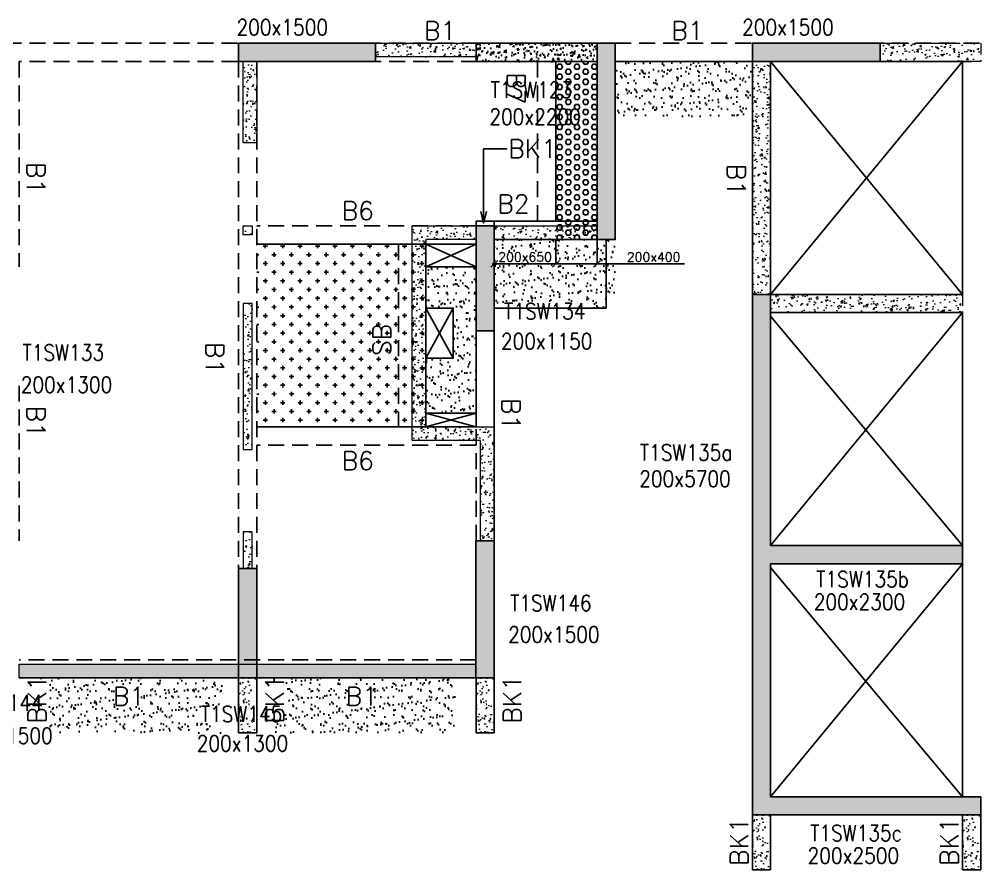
# Model space of a CAD drawing. Header units: millimetres. Extents: x 1078357 to 2594950, y -4969473 to -4636555.
# Drawn here: x 1754625 to 1765150, y -4676181 to -4666869 of the extents above; entities that cross this region are included whole.
import ezdxf

# ---------------------------------------------------------------- set-up
doc = ezdxf.new("R2010")
doc.units = ezdxf.units.MM
doc.header["$PDMODE"] = 35
for name, pattern in [('CONTINOUS', [0]), ('HIDDEN', [0.375, 0.25, -0.125]), ('New Retail block$0$CONTINOUS', [0])]:
    doc.linetypes.add(name, pattern=pattern)
doc.layers.get('0').update_dxf_attribs({"lineweight": 0})
doc.layers.get('Defpoints').update_dxf_attribs({"lineweight": 0})
for name, color, linetype, lineweight in [('A-_ANOTDIMA_D-', 6, 'Continuous', 13), ('COL. NO.', 30, 'Continuous', 25), ('COL. SIZE', 7, 'Continuous', 25), ('DIM', 9, 'Continuous', 25), ('HATCH', 8, 'Continuous', 30), ('RCC UPSTAND', 43, 'Continuous', 30), ('S-NON STR RCC WALL', 8, 'Continuous', 0)]:
    doc.layers.add(name, color=color, linetype=linetype, lineweight=lineweight)
for name, color, linetype in [('B-200x325', 201, 'HIDDEN'), ('B-200x375', 41, 'HIDDEN'), ('B-200x400', 44, 'HIDDEN'), ('B-200x650', 241, 'HIDDEN'), ('B-300xSLAB THK.', 151, 'Continuous'), ('BK1-200x650', 241, 'HIDDEN'), ('DC BEAM NO.', 7, 'Continuous'), ('DROP SLAB', 8, 'Continuous'), ('NON STR. RCC WALL', 6, 'Continuous'), ('S-COLUMN_SHEAR WALL', 1, 'Continuous'), ('S-CUT OUT', 3, 'Continuous'), ('S-PROJECTION', 54, 'New Retail block$0$CONTINOUS'), ('SLAB FOLD', 8, 'Continuous')]:
    doc.layers.add(name, color=color, linetype=linetype)
doc.styles.add('Roman', font='romans')
doc.styles.add('ROMANS', font='romans.shx', dxfattribs={"width": 0.85})
doc.dimstyles.new('HARESH', dxfattribs={"dimtxt": 150, "dimasz": 75, "dimexe": 0, "dimexo": 0, "dimgap": 25, "dimtad": 1, "dimdec": 0, "dimdsep": 46, "dimtxsty": 'Roman', "dimblk": 'OBLIQUE', "dimcen": 225, "dimdle": 25, "dimclrd": 2, "dimclre": 2, "dimclrt": 7, "dimadec": 8, "dimazin": 1, "dimtfac": 1, "dimtdec": 0, "dimtmove": 0, "dimatfit": 0, "dimfxl": 1, "dimlwd": -1, "dimlwe": -1, "dimarcsym": 0})
pattern_1 = [(50, (-4642745.6, 23291591.78), (182.184669, -15.9390855), [19.05, -209.55]), (355, (-4642745.6, 23291591.78), (-35.2434214, 191.0568452), [15.24, -167.6405842]), (100.4514447, (-4642730.41, 23291590.45), (146.9412471, 175.1177519), [16.1900088, -178.0902446]), (46.1842, (-4642745.6, 23291642.58), (271.0790409, -42.042328), [28.575, -314.325]), (96.6355576, (-4642723, 23291639.08), (237.404134, 247.4261246), [24.2850231, -267.1356082]), (351.1841512, (-4642745.6, 23291642.58), (237.404134, 247.4261246), [22.859967, -251.459732]), (21, (-4642720.2, 23291629.88), (151.6143913, -102.2651982), [19.05, -209.55]), (326, (-4642720.2, 23291629.88), (61.8020283, 184.1879661), [15.24, -167.64]), (71.451445, (-4642707.56, 23291621.36), (213.4164193, 81.9227689), [16.1900088, -178.0899376]), (37.5, (-4642745.6, 23291591.78), (3.08860325, 84.55503887), [0, -165.608, 0, -170.18, 0, -168.275]), (7.5, (-4642745.6, 23291591.78), (66.8196625, 100.18057482), [0, -97.028, 0, -161.798, 0, -64.135]), (327.5, (-4642802.24, 23291591.78), (135.59059517, -5.728744), [0, -63.5, 0, -198.12, 0, -262.89]), (317.5, (-4642827.64, 23291591.78), (148.1291814, 25.42649103), [0, -82.55, 0, -131.572, 0, -186.69])]

# ---------------------------------------------------------------- blocks, each defined once
blk = doc.blocks.new('_Oblique')
at = {"color": 0, "linetype": 'ByBlock', "lineweight": -2}
blk.add_line((-0.5, -0.5), (0.5, 0.5), dxfattribs=at)
blk = doc.blocks.new('*D1406')
at = {"layer": 'Defpoints', "color": 0, "ltscale": 700, "transparency": 16777216}
for p in [(1760500, -4669281, 0), (1760950, -4669281, 0), (1760950, -4669547)]:
    blk.add_point(p, dxfattribs=at)
at = {"layer": 'DIM', "color": 2, "ltscale": 700, "transparency": 16777216}
for p, q in [((1760500, -4669281), (1760500, -4669547)), ((1760950, -4669281), (1760950, -4669547)), ((1760500, -4669547), (1760425, -4669547)), ((1760500, -4669547), (1760950, -4669547)), ((1760500, -4669547), (1760950, -4669547)), ((1760950, -4669547), (1761025, -4669547)), ((1761906, -4669547), (1760950, -4669547))]:
    blk.add_line(p, q, dxfattribs=at)
at = {"layer": 'DIM', "color": 2, "ltscale": 700, "transparency": 16777216, "xscale": 75, "yscale": 75, "zscale": 75}
blk.add_blockref('_Oblique', (1760500, -4669547), dxfattribs=at)
at = {"layer": 'DIM', "color": 2, "ltscale": 700, "transparency": 16777216, "xscale": 75, "yscale": 75, "zscale": 75, "rotation": 180}
blk.add_blockref('_Oblique', (1760950, -4669547), dxfattribs=at)
at = {"layer": 'DIM', "color": 7, "ltscale": 700, "transparency": 16777216, "insert": (1761569, -4669472), "char_height": 150, "attachment_point": 5, "style": 'Roman'}
blk.add_mtext('{\\H0.666667x;200x400}', dxfattribs=at)
blk = doc.blocks.new('*D1407')
at = {"layer": 'Defpoints', "color": 0, "ltscale": 700, "transparency": 16777216}
for p in [(1759825, -4669281, 0), (1760500, -4669281), (1759825, -4669547)]:
    blk.add_point(p, dxfattribs=at)
at = {"layer": 'DIM', "color": 2, "ltscale": 700, "transparency": 16777216}
for p, q in [((1759825, -4669281), (1759825, -4669547)), ((1760500, -4669281), (1760500, -4669547)), ((1760525, -4669547), (1759800, -4669547))]:
    blk.add_line(p, q, dxfattribs=at)
at = {"layer": 'DIM', "color": 2, "ltscale": 700, "transparency": 16777216, "xscale": 75, "yscale": 75, "zscale": 75, "rotation": 180}
blk.add_blockref('_Oblique', (1759825, -4669547), dxfattribs=at)
at = {"layer": 'DIM', "color": 2, "ltscale": 700, "transparency": 16777216, "xscale": 75, "yscale": 75, "zscale": 75}
blk.add_blockref('_Oblique', (1760500, -4669547), dxfattribs=at)
at = {"layer": 'DIM', "color": 7, "ltscale": 700, "transparency": 16777216, "insert": (1760162, -4669472), "char_height": 150, "attachment_point": 5, "style": 'Roman'}
blk.add_mtext('{\\H0.666667x;200x650}', dxfattribs=at)
blk = doc.blocks.new('G$CD63B60BD')
at = {"layer": 'COL. NO.', "linetype": 'Continuous', "style": 'ROMANS', "width": 0.85}
for s, p in [('T1SW123', (63135, 6352, -320)), ('T1SW134', (63281, 3927, -320)), ('T1SW133', (58011, 3475, -320)), ('T1SW135a', (64768, 2381, -641)), ('T1SW135b', (66699, 993, -320)), ('T1SW146', (63348, 733, -320)), ('T1SW144', (57341, -360, -320)), ('T1SW145', (59962, -482, -320)), ('T1SW135c', (66632, -1785, -320))]:
    blk.add_text(s, height=175, dxfattribs=at).set_placement(p)
at = {"layer": 'COL. SIZE', "linetype": 'Continuous', "style": 'ROMANS', "width": 0.85}
for s, p in [('200x1500', (60354, 7037, -320)), ('200x1500', (65889, 7037, -320)), ('200x2200', (63121, 6056, -320)), ('200x1150', (63248, 3599, -320)), ('200x1300', (57992, 3123, -320)), ('200x5700', (64762, 2093, -641)), ('200x2300', (66672, 745, -320)), ('200x1500', (63327, 388, -320)), ('200x1500', (57340, -720, -320)), ('200x1300', (59918, -804, -320)), ('200x2500', (66605, -2033, -320))]:
    blk.add_text(s, height=175, dxfattribs=at).set_placement(p)

msp = doc.modelspace()

# ---------------------------------------------------------------- hatches: boundary and pattern name
at = {"layer": 'DROP SLAB'}
h = msp.add_hatch(dxfattribs=at)
h.set_pattern_fill('CROSS', color=8, scale=15, angle=0.03079)
h.set_pattern_definition([(180.03079016, (-3762216.51, 18747563.94), (-95.19879988, -95.3011726), [47.625, -142.875]), (270.03079016, (-3762240.34, 18747587.74), (95.3011726, -95.19879988), [47.625, -142.875])])
h.paths.add_polyline_path([(1759075, -4669331), (1757224.6, -4669330.8), (1757224.6, -4671330.6), (1759075, -4671330.8)])
at = {"layer": 'HATCH'}
h = msp.add_hatch(dxfattribs=at)
h.set_pattern_fill('AR-SAND', color=8, scale=3, angle=179.97015)
h.set_pattern_definition([(37.4701541, (-2281033.37, 14015358.5), (-4.72361136, 146.8264517), [0, -115.824, 0, -129.54, 0, -123.825]), (7.4701541, (-2281033.37, 14015358.5), (134.9689868, 214.9772528), [0, -62.484, 0, -104.394, 0, -40.005]), (327.4701541, (-2281127.1, 14015358.55), (237.2979035, 0.3075449), [0, -38.1, 0, -137.16, 0, -179.07]), (317.4701541, (-2281127.1, 14015358.55), (229.1017424, 66.759465), [0, -19.05, 0, -89.916, 0, -102.87])])
h.paths.add_polyline_path([(1762649.9, -4667330.8), (1761149.9, -4667330.8), (1761149.9, -4667930.9), (1762649.9, -4667930.9)])
h = msp.add_hatch(dxfattribs=at)
h.set_pattern_fill('AR-SAND', color=8, scale=3, angle=179.97015)
h.set_pattern_definition([(37.4701541, (-2293383.39, 14013408.58), (-4.72361136, 146.8264517), [0, -115.824, 0, -129.54, 0, -123.825]), (7.4701541, (-2293383.39, 14013408.58), (134.9689868, 214.9772528), [0, -62.484, 0, -104.394, 0, -40.005]), (327.4701541, (-2293477.11, 14013408.63), (237.2979035, 0.3075449), [0, -38.1, 0, -137.16, 0, -179.07]), (317.4701541, (-2293477.11, 14013408.63), (229.1017424, 66.759465), [0, -19.05, 0, -89.916, 0, -102.87])])
h.paths.add_polyline_path([(1761149.9, -4669280.8), (1759824.9, -4669280.8), (1759824.9, -4669880.9), (1761149.9, -4669880.9)])
h = msp.add_hatch(dxfattribs=at)
h.set_pattern_fill('AR-SAND', color=8, scale=3, angle=179.97015)
h.set_pattern_definition([(37.4701541, (-2293383.3, 14013408.58), (-4.72361136, 146.8264517), [0, -115.824, 0, -129.54, 0, -123.825]), (7.4701541, (-2293383.3, 14013408.58), (134.9689868, 214.9772528), [0, -62.484, 0, -104.394, 0, -40.005]), (327.4701541, (-2293477.02, 14013408.63), (237.2979035, 0.3075449), [0, -38.1, 0, -137.16, 0, -179.07]), (317.4701541, (-2293477.02, 14013408.63), (229.1017424, 66.759465), [0, -19.05, 0, -89.916, 0, -102.87])])
h.paths.add_polyline_path([(1761049.7, -4669280.8), (1759825, -4669280.8), (1759825, -4670030.8), (1761049.7, -4670030.8)])
h = msp.add_hatch(dxfattribs=at)
h.set_pattern_fill('AR-SAND', color=8, scale=3, angle=359.97015)
h.set_pattern_definition([(37.47015413, (-3262758.16, 18697427.73), (-4.72361136, 146.8264517), [0, -115.824, 0, -129.54, 0, -123.825]), (7.4701541, (-3262758.16, 18697427.73), (134.9689868, 214.9772528), [0, -62.484, 0, -104.394, 0, -40.005]), (327.4701541, (-3262851.88, 18697427.78), (237.2979035, 0.3075449), [0, -38.1, 0, -137.16, 0, -179.07]), (317.4701541, (-3262851.88, 18697427.78), (229.1017424, 66.759465), [0, -19.05, 0, -89.916, 0, -102.87])])
h.paths.add_polyline_path([(1759625, -4671180.9), (1759075, -4671180.9), (1759075, -4670580.9), (1759375, -4670580.9), (1759375, -4670030.9), (1759075, -4670030.9), (1759075, -4669580.9), (1759625, -4669580.9)])
h = msp.add_hatch(dxfattribs=at)
h.set_pattern_fill('AR-SAND', color=8, scale=3, angle=179.97015)
h.set_pattern_definition([(37.47015413, (-3376233.1, 18697427.77), (-4.72361136, 146.8264517), [0, -115.824, 0, -129.54, 0, -123.825]), (7.4701541, (-3376233.1, 18697427.77), (134.9689868, 214.9772528), [0, -62.484, 0, -104.394, 0, -40.005]), (327.4701541, (-3376326.83, 18697427.82), (237.2979035, 0.3075449), [0, -38.1, 0, -137.16, 0, -179.07]), (317.4701541, (-3376326.83, 18697427.82), (229.1017424, 66.759465), [0, -19.05, 0, -89.916, 0, -102.87])])
h.paths.add_polyline_path([(1756849.9, -4674080.9), (1754849.9, -4674080.9), (1754849.9, -4674680.9), (1756849.9, -4674680.9)])
h = msp.add_hatch(dxfattribs=at)
h.set_pattern_fill('AR-SAND', color=8, scale=3, angle=179.97015)
h.set_pattern_definition([(37.47015413, (-3378783.1, 18697427.77), (-4.72361136, 146.8264517), [0, -115.824, 0, -129.54, 0, -123.825]), (7.4701541, (-3378783.1, 18697427.77), (134.9689868, 214.9772528), [0, -62.484, 0, -104.394, 0, -40.005]), (327.4701541, (-3378876.83, 18697427.82), (237.2979035, 0.3075449), [0, -38.1, 0, -137.16, 0, -179.07]), (317.4701541, (-3378876.83, 18697427.82), (229.1017424, 66.759465), [0, -19.05, 0, -89.916, 0, -102.87])])
h.paths.add_polyline_path([(1759399.9, -4674080.9), (1757399.9, -4674080.9), (1757399.9, -4674680.9), (1759399.9, -4674680.9)])
at = {"layer": 'RCC UPSTAND'}
h = msp.add_hatch(dxfattribs=at)
h.set_pattern_fill('AR-CONC', color=8, scale=20, angle=90)
h.set_pattern_definition([(140, (-1448750.35, -7204550.42), (12.550427, 143.4520365), [15, -165]), (85, (-1448750.35, -7204550.42), (-150.438427, -27.7502667), [12, -132]), (190.4514445, (-1448749.3, -7204538.46), (-137.887998, 115.7017693), [12.7480384, -140.2284224]), (136.1842, (-1448790.35, -7204550.42), (33.103856, 213.448266), [22.5, -247.5]), (186.6356355, (-1448787.6, -7204532.63), (-194.82372, 186.932389), [19.122068, -210.342752]), (81.184164, (-1448790.35, -7204550.42), (-194.82372, 186.932389), [18, -198]), (111, (-1448780.35, -7204530.42), (80.523778, 119.3814104), [15, -165]), (56, (-1448780.35, -7204530.42), (-145.030009, 48.6630664), [12, -132]), (161.4514447, (-1448773.64, -7204520.47), (-64.5062306, 168.0444753), [12.748038, -140.2284224]), (127.5, (-1448750.35, -7204550.42), (-66.57877077, 2.43197106), [0, -130.4, 0, -134, 0, -132.5]), (97.5, (-1448750.35, -7204550.42), (-78.8823424, 52.6139075), [0, -76.4, 0, -127.4, 0, -50.5]), (57.5, (-1448750.35, -7204595.02), (4.51097435, 106.7644872), [0, -50, 0, -156, 0, -207]), (47.5, (-1448750.35, -7204615.02), (-20.0209965, 116.6372339), [0, -65, 0, -103.6, 0, -147])])
h.paths.add_polyline_path([(1760949.7, -4667130.9), (1760949.7, -4667330.9), (1759624.7, -4667330.9), (1759624.7, -4667130.9)])
at = {"layer": 'S-COLUMN_SHEAR WALL', "lineweight": 25}
h = msp.add_hatch(color=1, dxfattribs=at)
h.dxf.hatch_style = 1
h.paths.add_polyline_path([(1757024.7, -4667130.8), (1758524.7, -4667130.8), (1758524.7, -4667330.8), (1757024.7, -4667330.8)])
h = msp.add_hatch(color=1, dxfattribs=at)
h.dxf.hatch_style = 1
h.paths.add_polyline_path([(1760949.7, -4669280.9), (1761149.7, -4669280.9), (1761149.7, -4667130.9), (1760949.7, -4667130.9)])
h = msp.add_hatch(color=1, dxfattribs=at)
h.dxf.hatch_style = 1
h.paths.add_polyline_path([(1764049.7, -4667130.9), (1764049.7, -4667330.9), (1762649.7, -4667330.9), (1762649.7, -4667130.9)])
at = {"layer": 'S-COLUMN_SHEAR WALL', "lineweight": 25, "extrusion": (-1.00316e-06, -1.91639e-11, 1)}
h = msp.add_hatch(color=1, dxfattribs=at)
h.dxf.hatch_style = 1
h.paths.add_polyline_path([(1759624.7, -4669130.9), (1759824.7, -4669130.9), (1759824.7, -4670280.9), (1759624.7, -4670280.9)])
at = {"layer": 'S-COLUMN_SHEAR WALL', "lineweight": 25}
h = msp.add_hatch(color=1, dxfattribs=at)
h.dxf.hatch_style = 1
h.paths.add_polyline_path([(1764949.7, -4672630.9), (1764949.7, -4672830.9), (1762849.7, -4672830.9), (1762849.7, -4675380.9), (1765149.7, -4675380.9), (1765149.7, -4675580.9), (1762649.7, -4675580.9), (1762649.7, -4669880.9), (1762849.7, -4669880.9), (1762849.7, -4672630.9)])
at = {"layer": 'S-COLUMN_SHEAR WALL', "lineweight": 25, "extrusion": (-1.00316e-06, -1.91639e-11, 1)}
h = msp.add_hatch(color=1, dxfattribs=at)
h.dxf.hatch_style = 1
h.paths.add_polyline_path([(1759624.6, -4674080.9), (1759824.6, -4674080.9), (1759824.6, -4672580.8), (1759624.6, -4672580.8)])
at = {"layer": 'S-COLUMN_SHEAR WALL', "lineweight": 25}
h = msp.add_hatch(color=1, dxfattribs=at)
h.dxf.hatch_style = 1
h.paths.add_polyline_path([(1757224.6, -4672880.8), (1757224.6, -4674080.9), (1757024.6, -4674080.9), (1757024.6, -4672880.8)])
at = {"layer": 'S-NON STR RCC WALL', "ltscale": 700}
h = msp.add_hatch(dxfattribs=at)
h.set_pattern_fill('AR-CONC', color=256)
h.set_pattern_definition([(50, (1718558.5, -4720954.86), (182.18467, -15.9391), [19.05, -209.55]), (355, (1718558.5, -4720954.86), (-35.2434, 191.05685), [15.24, -167.6406]), (100.45144, (1718573.68, -4720956.18), (146.94125, 175.11775), [16.19, -178.09024]), (46.1842, (1718558.5, -4720904.06), (271.07904, -42.0423), [28.575, -314.325]), (96.63556, (1718581.1, -4720907.56), (237.4041, 247.4261), [24.285, -267.1356]), (351.18415, (1718558.5, -4720904.06), (237.4041, 247.4261), [22.86, -251.4597]), (21, (1718583.9, -4720916.76), (151.6144, -102.2652), [19.05, -209.55]), (326, (1718583.9, -4720916.76), (61.80203, 184.18797), [15.24, -167.64]), (71.45144, (1718596.54, -4720925.28), (213.4164, 81.92277), [16.19, -178.08994]), (37.5, (1718558.5, -4720954.856), (3.088603, 84.55504), [0, -165.608, 0, -170.18, 0, -168.275]), (7.5, (1718558.5, -4720954.86), (66.81966, 100.18057), [0, -97.028, 0, -161.798, 0, -64.135]), (327.5, (1718501.86, -4720954.856), (135.590595, -5.728744), [0, -63.5, 0, -198.12, 0, -262.89]), (317.5, (1718476.46, -4720954.86), (148.12918, 25.4265), [0, -82.55, 0, -131.572, 0, -186.69])])
h.paths.add_polyline_path([(1758524.7, -4667130.9), (1759624.7, -4667130.9), (1759624.7, -4667280.9), (1758524.7, -4667280.8)])
at = {"layer": 'S-NON STR RCC WALL', "linetype": 'HIDDEN', "ltscale": 500}
h = msp.add_hatch(dxfattribs=at)
h.set_pattern_fill('AR-CONC', color=256, angle=180)
h.set_pattern_definition([(50, (633177.02, 14036.57), (182.184669, -15.9390855), [19.05, -209.55]), (355, (633177.02, 14036.57), (-35.2434214, 191.056845), [15.24, -167.640584]), (100.4514447, (633192.2, 14035.25), (146.941247, 175.117752), [16.190009, -178.0902446]), (46.1842, (633177.02, 14087.37), (271.079041, -42.042328), [28.575, -314.325]), (96.6355576, (633199.6, 14083.87), (237.404134, 247.426125), [24.285023, -267.135608]), (351.184151, (633177.02, 14087.37), (237.404134, 247.426125), [22.859967, -251.459732]), (21, (633202.42, 14074.67), (151.6143913, -102.265198), [19.05, -209.55]), (326, (633202.42, 14074.67), (61.802028, 184.187966), [15.24, -167.64]), (71.451445, (633215.06, 14066.15), (213.416419, 81.922769), [16.190009, -178.0899376]), (37.5, (633177.02, 14036.574), (3.08860325, 84.5550389), [0, -165.608, 0, -170.18, 0, -168.275]), (7.5, (633177.02, 14036.57), (66.8196625, 100.1805748), [0, -97.028, 0, -161.798, 0, -64.135]), (327.5, (633120.38, 14036.574), (135.5905952, -5.728744), [0, -63.5, 0, -198.12, 0, -262.89]), (317.5, (633094.98, 14036.57), (148.1291814, 25.426491), [0, -82.55, 0, -131.572, 0, -186.69])])
h.paths.add_polyline_path([(1764049.9, -4667130.9), (1765149.9, -4667130.9), (1765149.9, -4667330.9), (1764049.9, -4667330.9)])
at = {"layer": 'S-NON STR RCC WALL'}
h = msp.add_hatch(dxfattribs=at)
h.set_pattern_fill('AR-CONC', color=256, angle=180)
h.set_pattern_definition([(50, (-5694460.06, 27972320.94), (182.184669, -15.93908554), [19.05, -209.55]), (355, (-5694460.06, 27972320.94), (-35.2434214, 191.0568452), [15.24, -167.6405842]), (100.4514447, (-5694444.88, 27972319.61), (146.9412471, 175.1177519), [16.1900088, -178.0902446]), (46.1842, (-5694460.06, 27972371.74), (271.0790409, -42.042328), [28.575, -314.325]), (96.6355576, (-5694437.47, 27972368.24), (237.404134, 247.4261246), [24.2850231, -267.1356082]), (351.1841512, (-5694460.06, 27972371.74), (237.404134, 247.4261246), [22.859967, -251.459732]), (21, (-5694434.66, 27972359.04), (151.6143913, -102.2651982), [19.05, -209.55]), (326, (-5694434.66, 27972359.04), (61.8020283, 184.1879661), [15.24, -167.64]), (71.451445, (-5694422.02, 27972350.52), (213.4164193, 81.9227689), [16.1900088, -178.0899376]), (37.5, (-5694460.06, 27972320.94), (3.08860325, 84.55503887), [0, -165.608, 0, -170.18, 0, -168.275]), (7.5, (-5694460.06, 27972320.94), (66.8196625, 100.18057482), [0, -97.028, 0, -161.798, 0, -64.135]), (327.5, (-5694516.7, 27972320.94), (135.59059517, -5.72874399), [0, -63.5, 0, -198.12, 0, -262.89]), (317.5, (-5694542.1, 27972320.94), (148.1291814, 25.42649103), [0, -82.55, 0, -131.572, 0, -186.69])])
h.paths.add_polyline_path([(1757074.9, -4667330.9), (1757224.9, -4667330.9), (1757224.9, -4668220.8), (1757074.9, -4668220.8)])
at = {"layer": 'S-NON STR RCC WALL', "linetype": 'HIDDEN', "ltscale": 500}
h = msp.add_hatch(dxfattribs=at)
h.set_pattern_fill('AR-CONC', color=256, angle=180)
h.set_pattern_definition([(50, (-464047.7, 4698055.76), (182.184669, -15.9390855), [19.05, -209.55]), (355, (-464047.7, 4698055.76), (-35.2434214, 191.0568452), [15.24, -167.640584]), (100.4514447, (-464032.51, 4698054.43), (146.941247, 175.117752), [16.1900088, -178.0902446]), (46.1842, (-464047.7, 4698106.56), (271.079041, -42.042328), [28.575, -314.325]), (96.6355576, (-464025.1, 4698103.06), (237.404134, 247.4261246), [24.285023, -267.135608]), (351.1841512, (-464047.7, 4698106.56), (237.404134, 247.4261246), [22.859967, -251.459732]), (21, (-464022.3, 4698093.86), (151.6143913, -102.2651982), [19.05, -209.55]), (326, (-464022.3, 4698093.86), (61.8020283, 184.187966), [15.24, -167.64]), (71.451445, (-464009.66, 4698085.34), (213.4164193, 81.922769), [16.1900088, -178.0899376]), (37.5, (-464047.694, 4698055.76), (3.08860325, 84.55503887), [0, -165.608, 0, -170.18, 0, -168.275]), (7.5, (-464047.69, 4698055.76), (66.8196625, 100.1805748), [0, -97.028, 0, -161.798, 0, -64.135]), (327.5, (-464104.336, 4698055.76), (135.59059517, -5.728744), [0, -63.5, 0, -198.12, 0, -262.89]), (317.5, (-464129.74, 4698055.76), (148.1291814, 25.426491), [0, -82.55, 0, -131.572, 0, -186.69])])
h.paths.add_polyline_path([(1762649.9, -4667330.8), (1762849.9, -4667330.8), (1762849.9, -4669880.9), (1762649.9, -4669880.9)])
at = {"layer": 'S-NON STR RCC WALL'}
h = msp.add_hatch(dxfattribs=at)
h.set_pattern_fill('AR-CONC', color=256, angle=180)
h.set_pattern_definition([(50, (2854349.62, -9398072.05), (182.184669, -15.9390855), [19.05, -209.55]), (355, (2854349.62, -9398072.05), (-35.2434214, 191.056845), [15.24, -167.640584]), (100.4514447, (2854364.8, -9398073.38), (146.941247, 175.117752), [16.190009, -178.0902446]), (46.1842, (2854349.62, -9398021.25), (271.079041, -42.042328), [28.575, -314.325]), (96.6355576, (2854372.21, -9398024.75), (237.404134, 247.426125), [24.285023, -267.135608]), (351.184151, (2854349.62, -9398021.25), (237.404134, 247.426125), [22.859967, -251.459732]), (21, (2854375.02, -9398033.95), (151.6143913, -102.265198), [19.05, -209.55]), (326, (2854375.02, -9398033.95), (61.802028, 184.187966), [15.24, -167.64]), (71.451445, (2854387.66, -9398042.47), (213.416419, 81.922769), [16.190009, -178.0899376]), (37.5, (2854349.625, -9398072.05), (3.08860325, 84.5550389), [0, -165.608, 0, -170.18, 0, -168.275]), (7.5, (2854349.625, -9398072.05), (66.8196625, 100.1805748), [0, -97.028, 0, -161.798, 0, -64.135]), (327.5, (2854292.98, -9398072.05), (135.5905952, -5.728744), [0, -63.5, 0, -198.12, 0, -262.89]), (317.5, (2854267.58, -9398072.05), (148.1291814, 25.426491), [0, -82.55, 0, -131.572, 0, -186.69])])
h.paths.add_polyline_path([(1757074.9, -4669130.7), (1757174.9, -4669130.7), (1757174.9, -4669230.7), (1757074.9, -4669230.7)])
h = msp.add_hatch(dxfattribs=at)
h.set_pattern_fill('AR-CONC', color=256)
h.set_pattern_definition(pattern_1)
h.paths.add_polyline_path([(1758924.8, -4671480.9), (1758924.8, -4669130.9), (1759624.8, -4669130.9), (1759624.8, -4669280.9), (1759074.8, -4669280.9), (1759074.8, -4671330.9), (1759824.8, -4671330.9), (1759824.8, -4672580.8), (1759674.8, -4672580.8), (1759674.8, -4671480.9)])
h = msp.add_hatch(dxfattribs=at)
h.set_pattern_fill('AR-CONC', color=256)
h.set_pattern_definition(pattern_1)
h.paths.add_polyline_path([(1760949.9, -4669280.9), (1759824.9, -4669280.9), (1759824.9, -4669130.9), (1760949.9, -4669130.9)])
at = {"layer": 'S-NON STR RCC WALL', "linetype": 'HIDDEN', "ltscale": 500}
h = msp.add_hatch(dxfattribs=at)
h.set_pattern_fill('AR-CONC', color=256, angle=180)
h.set_pattern_definition([(50, (2824126.47, -9354001.8), (182.184669, -15.9390855), [19.05, -209.55]), (355, (2824126.47, -9354001.8), (-35.2434214, 191.056845), [15.24, -167.640584]), (100.4514447, (2824141.65, -9354003.13), (146.941247, 175.117752), [16.190009, -178.0902446]), (46.1842, (2824126.47, -9353951), (271.079041, -42.042328), [28.575, -314.325]), (96.6355576, (2824149.06, -9353954.5), (237.404134, 247.426125), [24.285023, -267.135608]), (351.184151, (2824126.47, -9353951), (237.404134, 247.426125), [22.859967, -251.459732]), (21, (2824151.87, -9353963.7), (151.6143913, -102.265198), [19.05, -209.55]), (326, (2824151.87, -9353963.7), (61.802028, 184.187966), [15.24, -167.64]), (71.451445, (2824164.5, -9353972.22), (213.416419, 81.922769), [16.190009, -178.0899376]), (37.5, (2824126.47, -9354001.8), (3.08860325, 84.5550389), [0, -165.608, 0, -170.18, 0, -168.275]), (7.5, (2824126.47, -9354001.8), (66.8196625, 100.1805748), [0, -97.028, 0, -161.798, 0, -64.135]), (327.5, (2824069.83, -9354001.8), (135.5905952, -5.728744), [0, -63.5, 0, -198.12, 0, -262.89]), (317.5, (2824044.43, -9354001.8), (148.1291814, 25.426491), [0, -82.55, 0, -131.572, 0, -186.69])])
h.paths.add_polyline_path([(1762849.9, -4669880.9), (1764949.9, -4669880.9), (1764949.9, -4670080.9), (1762849.9, -4670080.9)])
at = {"layer": 'S-NON STR RCC WALL'}
h = msp.add_hatch(dxfattribs=at)
h.set_pattern_fill('AR-CONC', color=256, angle=180)
h.set_pattern_definition([(50, (2854362.84, -9396707.38), (182.184669, -15.9390855), [19.05, -209.55]), (355, (2854362.84, -9396707.38), (-35.2434214, 191.056845), [15.24, -167.640584]), (100.4514447, (2854378.02, -9396708.71), (146.941247, 175.117752), [16.190009, -178.0902446]), (46.1842, (2854362.84, -9396656.58), (271.079041, -42.042328), [28.575, -314.325]), (96.6355576, (2854385.43, -9396660.1), (237.404134, 247.426125), [24.285023, -267.135608]), (351.184151, (2854362.84, -9396656.58), (237.404134, 247.426125), [22.859967, -251.459732]), (21, (2854388.24, -9396669.28), (151.6143913, -102.265198), [19.05, -209.55]), (326, (2854388.24, -9396669.28), (61.802028, 184.187966), [15.24, -167.64]), (71.451445, (2854400.87, -9396677.8), (213.416419, 81.922769), [16.190009, -178.0899376]), (37.5, (2854362.84, -9396707.385), (3.08860325, 84.5550389), [0, -165.608, 0, -170.18, 0, -168.275]), (7.5, (2854362.84, -9396707.385), (66.8196625, 100.1805748), [0, -97.028, 0, -161.798, 0, -64.135]), (327.5, (2854306.2, -9396707.385), (135.5905952, -5.728744), [0, -63.5, 0, -198.12, 0, -262.89]), (317.5, (2854280.8, -9396707.38), (148.1291814, 25.426491), [0, -82.55, 0, -131.572, 0, -186.69])])
h.paths.add_polyline_path([(1757074.9, -4671580.7), (1757174.9, -4671580.7), (1757174.9, -4669980.7), (1757074.9, -4669980.7)])
h = msp.add_hatch(dxfattribs=at)
h.set_pattern_fill('AR-CONC', color=256, angle=180)
h.set_pattern_definition([(50, (1757138.12, -4712688.2), (182.18467, -15.9391), [19.05, -209.55]), (355, (1757138.12, -4712688.2), (-35.2434, 191.05685), [15.24, -167.6406]), (100.45144, (1757153.3, -4712689.53), (146.94125, 175.11775), [16.19, -178.09024]), (46.1842, (1757138.12, -4712637.4), (271.079, -42.0423), [28.575, -314.325]), (96.63556, (1757160.7, -4712640.9), (237.4041, 247.4261), [24.285, -267.1356]), (351.18415, (1757138.12, -4712637.4), (237.4041, 247.4261), [22.86, -251.4597]), (21, (1757163.52, -4712650.1), (151.6144, -102.2652), [19.05, -209.55]), (326, (1757163.52, -4712650.1), (61.802, 184.188), [15.24, -167.64]), (71.45144, (1757176.16, -4712658.62), (213.4164, 81.9228), [16.19, -178.0899]), (37.5, (1757138.12, -4712688.2), (3.0886, 84.55504), [0, -165.608, 0, -170.18, 0, -168.275]), (7.5, (1757138.12, -4712688.2), (66.81966, 100.18057), [0, -97.028, 0, -161.798, 0, -64.135]), (327.5, (1757081.48, -4712688.2), (135.5906, -5.72874), [0, -63.5, 0, -198.12, 0, -262.89]), (317.5, (1757056.08, -4712688.2), (148.12918, 25.4265), [0, -82.55, 0, -131.572, 0, -186.69])])
h.paths.add_polyline_path([(1757074.9, -4672881.1), (1757174.9, -4672881.1), (1757174.9, -4672480.7), (1757074.9, -4672480.7)])
h = msp.add_hatch(dxfattribs=at)
h.set_pattern_fill('AR-CONC', color=256)
h.set_pattern_definition([(50, (-5739970.31, 27975610.97), (182.184669, -15.93908554), [19.05, -209.55]), (355, (-5739970.31, 27975610.97), (-35.2434214, 191.0568452), [15.24, -167.6405842]), (100.4514447, (-5739955.13, 27975609.64), (146.9412471, 175.1177519), [16.1900088, -178.0902446]), (46.1842, (-5739970.31, 27975661.77), (271.0790409, -42.042328), [28.575, -314.325]), (96.6355576, (-5739947.72, 27975658.27), (237.404134, 247.4261246), [24.2850231, -267.1356082]), (351.1841512, (-5739970.3, 27975661.77), (237.404134, 247.4261246), [22.859967, -251.459732]), (21, (-5739944.91, 27975649.07), (151.6143913, -102.2651982), [19.05, -209.55]), (326, (-5739944.91, 27975649.07), (61.8020283, 184.1879661), [15.24, -167.64]), (71.451445, (-5739932.28, 27975640.55), (213.4164193, 81.9227689), [16.1900088, -178.0899376]), (37.5, (-5739970.31, 27975610.97), (3.08860325, 84.55503887), [0, -165.608, 0, -170.18, 0, -168.275]), (7.5, (-5739970.31, 27975610.97), (66.8196625, 100.18057482), [0, -97.028, 0, -161.798, 0, -64.135]), (327.5, (-5740026.954, 27975610.97), (135.59059517, -5.72874399), [0, -63.5, 0, -198.12, 0, -262.89]), (317.5, (-5740052.35, 27975610.97), (148.1291814, 25.42649103), [0, -82.55, 0, -131.572, 0, -186.69])])
h.paths.add_polyline_path([(1759621.9, -4674080.9), (1754624.8, -4674080.9), (1754624.8, -4673930.9), (1759621.9, -4673930.9)])
h = msp.add_hatch(dxfattribs=at)
h.set_pattern_fill('AR-CONC', color=256, angle=180)
h.set_pattern_definition([(50, (-7873147.54, 37565026.42), (182.184669, -15.93908554), [19.05, -209.55]), (355, (-7873147.54, 37565026.42), (-35.2434214, 191.0568452), [15.24, -167.6405842]), (100.4514447, (-7873132.36, 37565025.1), (146.9412471, 175.1177519), [16.1900088, -178.0902446]), (46.1842, (-7873147.54, 37565077.22), (271.0790409, -42.0423279), [28.575, -314.325]), (96.6355576, (-7873124.95, 37565073.72), (237.404134, 247.4261246), [24.2850231, -267.1356082]), (351.1841512, (-7873147.54, 37565077.22), (237.404134, 247.4261246), [22.859967, -251.459732]), (21, (-7873122.14, 37565064.52), (151.61439127, -102.2651982), [19.05, -209.55]), (326, (-7873122.14, 37565064.52), (61.80202835, 184.1879661), [15.24, -167.64]), (71.451445, (-7873109.5, 37565056), (213.4164193, 81.9227689), [16.1900088, -178.0899376]), (37.5, (-7873147.54, 37565026.42), (3.08860325, 84.55503887), [0, -165.608, 0, -170.18, 0, -168.275]), (7.5, (-7873147.54, 37565026.42), (66.81966251, 100.18057482), [0, -97.028, 0, -161.798, 0, -64.135]), (327.5, (-7873204.18, 37565026.42), (135.59059517, -5.72874399), [0, -63.5, 0, -198.12, 0, -262.89]), (317.5, (-7873229.58, 37565026.42), (148.1291814, 25.42649103), [0, -82.55, 0, -131.572, 0, -186.69])])
h.paths.add_polyline_path([(1757224.7, -4674080.9), (1757024.7, -4674080.9), (1757024.7, -4674680.9), (1757224.7, -4674680.9), (1757224.7, -4674680.9), (1757224.7, -4674081)], is_closed=False)
h = msp.add_hatch(dxfattribs=at)
h.set_pattern_fill('AR-CONC', color=256, angle=180)
h.set_pattern_definition([(50, (-7870547.52, 37565026.42), (182.184669, -15.93908554), [19.05, -209.55]), (355, (-7870547.52, 37565026.42), (-35.2434214, 191.0568452), [15.24, -167.6405842]), (100.4514447, (-7870532.34, 37565025.1), (146.9412471, 175.1177519), [16.1900088, -178.0902446]), (46.1842, (-7870547.52, 37565077.22), (271.0790409, -42.0423279), [28.575, -314.325]), (96.6355576, (-7870524.93, 37565073.72), (237.404134, 247.4261246), [24.2850231, -267.1356082]), (351.1841512, (-7870547.52, 37565077.22), (237.404134, 247.4261246), [22.859967, -251.459732]), (21, (-7870522.12, 37565064.52), (151.61439127, -102.2651982), [19.05, -209.55]), (326, (-7870522.12, 37565064.52), (61.80202835, 184.1879661), [15.24, -167.64]), (71.451445, (-7870509.48, 37565056), (213.4164193, 81.9227689), [16.1900088, -178.0899376]), (37.5, (-7870547.52, 37565026.42), (3.08860325, 84.55503887), [0, -165.608, 0, -170.18, 0, -168.275]), (7.5, (-7870547.52, 37565026.42), (66.81966251, 100.18057482), [0, -97.028, 0, -161.798, 0, -64.135]), (327.5, (-7870604.16, 37565026.42), (135.59059517, -5.72874399), [0, -63.5, 0, -198.12, 0, -262.89]), (317.5, (-7870629.56, 37565026.42), (148.1291814, 25.42649103), [0, -82.55, 0, -131.572, 0, -186.69])])
h.paths.add_polyline_path([(1759824.7, -4674080.9), (1759624.7, -4674080.9), (1759624.7, -4674680.9), (1759824.7, -4674680.9), (1759824.7, -4674680.9), (1759824.7, -4674081)], is_closed=False)
h = msp.add_hatch(dxfattribs=at)
h.set_pattern_fill('AR-CONC', color=256, angle=180)
h.set_pattern_definition([(50, (-7867522.61, 37563526.44), (182.184669, -15.93908554), [19.05, -209.55]), (355, (-7867522.61, 37563526.44), (-35.2434214, 191.0568452), [15.24, -167.6405842]), (100.4514447, (-7867507.43, 37563525.11), (146.9412471, 175.1177519), [16.1900088, -178.0902446]), (46.1842, (-7867522.6, 37563577.24), (271.0790409, -42.0423279), [28.575, -314.325]), (96.6355576, (-7867500.02, 37563573.74), (237.404134, 247.4261246), [24.2850231, -267.1356082]), (351.1841512, (-7867522.6, 37563577.24), (237.404134, 247.4261246), [22.859967, -251.459732]), (21, (-7867497.21, 37563564.54), (151.61439127, -102.2651982), [19.05, -209.55]), (326, (-7867497.21, 37563564.54), (61.80202835, 184.1879661), [15.24, -167.64]), (71.451445, (-7867484.58, 37563556.02), (213.4164193, 81.9227689), [16.1900088, -178.0899376]), (37.5, (-7867522.61, 37563526.44), (3.08860325, 84.55503887), [0, -165.608, 0, -170.18, 0, -168.275]), (7.5, (-7867522.61, 37563526.44), (66.81966251, 100.18057482), [0, -97.028, 0, -161.798, 0, -64.135]), (327.5, (-7867579.25, 37563526.44), (135.59059517, -5.72874399), [0, -63.5, 0, -198.12, 0, -262.89]), (317.5, (-7867604.65, 37563526.44), (148.1291814, 25.42649103), [0, -82.55, 0, -131.572, 0, -186.69])])
h.paths.add_polyline_path([(1762849.6, -4675580.8), (1762649.6, -4675580.8), (1762649.6, -4676180.8), (1762849.6, -4676180.8), (1762849.6, -4676180.8), (1762849.6, -4675580.9)], is_closed=False)
h = msp.add_hatch(dxfattribs=at)
h.set_pattern_fill('AR-CONC', color=256, angle=180)
h.set_pattern_definition([(50, (-7865222.61, 37563526.44), (182.184669, -15.93908554), [19.05, -209.55]), (355, (-7865222.61, 37563526.44), (-35.2434214, 191.0568452), [15.24, -167.6405842]), (100.4514447, (-7865207.43, 37563525.11), (146.9412471, 175.1177519), [16.1900088, -178.0902446]), (46.1842, (-7865222.6, 37563577.24), (271.0790409, -42.0423279), [28.575, -314.325]), (96.6355576, (-7865200.02, 37563573.74), (237.404134, 247.4261246), [24.2850231, -267.1356082]), (351.1841512, (-7865222.6, 37563577.24), (237.404134, 247.4261246), [22.859967, -251.459732]), (21, (-7865197.21, 37563564.54), (151.61439127, -102.2651982), [19.05, -209.55]), (326, (-7865197.21, 37563564.54), (61.80202835, 184.1879661), [15.24, -167.64]), (71.451445, (-7865184.57, 37563556.02), (213.4164193, 81.9227689), [16.1900088, -178.0899376]), (37.5, (-7865222.61, 37563526.44), (3.08860325, 84.55503887), [0, -165.608, 0, -170.18, 0, -168.275]), (7.5, (-7865222.61, 37563526.44), (66.81966251, 100.18057482), [0, -97.028, 0, -161.798, 0, -64.135]), (327.5, (-7865279.25, 37563526.44), (135.59059517, -5.72874399), [0, -63.5, 0, -198.12, 0, -262.89]), (317.5, (-7865304.65, 37563526.44), (148.1291814, 25.42649103), [0, -82.55, 0, -131.572, 0, -186.69])])
h.paths.add_polyline_path([(1765149.6, -4675580.8), (1764949.6, -4675580.8), (1764949.6, -4676180.8), (1765149.6, -4676180.8), (1765149.6, -4676180.8), (1765149.6, -4675580.9)], is_closed=False)
at = {"layer": 'SLAB FOLD', "ltscale": 1000}
h = msp.add_hatch(dxfattribs=at)
h.set_pattern_fill('HEX', color=8, scale=10, angle=180)
h.set_pattern_definition([(180, (602125.096, 207843.35), (-7e-15, -54.99261315), [31.75, -63.5]), (300, (602125.096, 207843.35), (47.625, 27.4963066), [31.75, -63.5]), (240, (602093.346, 207843.35), (47.625, -27.4963066), [31.75, -63.5])])
h.paths.add_polyline_path([(1760949.8, -4669280.8), (1760499.8, -4669280.8), (1760499.8, -4667330.9), (1760949.8, -4667330.9)])

# ---------------------------------------------------------------- linework, layer by layer
at = {"layer": 'B-200x325', "ltscale": 700}
for p, q in [((1759624.2, -4669130.8, 0), (1757224.4, -4669130.8, 0)), ((1759624.3, -4671530.6, 0), (1757224.4, -4671530.6, 0))]:
    msp.add_line(p, q, dxfattribs=at)
at = {"layer": 'B-200x325', "linetype": 'Continuous', "ltscale": 700}
for p, q in [((1759624.2, -4669330.8, 0), (1757224.4, -4669330.8, 0)), ((1759624.3, -4671330.6, 0), (1757224.4, -4671330.6, 0))]:
    msp.add_line(p, q, dxfattribs=at)
at = {"layer": 'B-200x375', "ltscale": 700}
msp.add_line((1760299.2, -4669080.8, 0), (1760299.2, -4667330.8, 0), dxfattribs=at)
at = {"layer": 'B-200x375', "linetype": 'Continuous', "ltscale": 700}
msp.add_line((1760499.2, -4669080.8, 0), (1760499.2, -4667341.5, 0), dxfattribs=at)
at = {"layer": 'B-200x400', "linetype": 'HIDDEN', "ltscale": 500}
msp.add_line((1760499.8, -4669080.9, 0), (1760949.8, -4669080.9, 0), dxfattribs=at)
at = {"layer": 'B-200x400', "linetype": 'ByBlock', "ltscale": 500}
msp.add_line((1760499.8, -4669280.9, 0), (1760949.8, -4669280.9, 0), dxfattribs=at)
at = {"layer": 'B-200x650', "linetype": 'HIDDEN', "ltscale": 700}
for p, q in [((1760949.7, -4667130.9, 0), (1748749.7, -4667130.9, 0)), ((1761149.9, -4667130.8, 0), (1762649.9, -4667130.8, 0)), ((1768549.9, -4667130.8, 0), (1764049.9, -4667130.8, 0)), ((1760949.7, -4667330.9, 0), (1754624.9, -4667330.9, 0)), ((1754624.9, -4667330.9, 0), (1754624.9, -4669580.8, 0)), ((1757024.9, -4667330.9, 0), (1757024.9, -4673780.8, 0)), ((1757224.9, -4667330.9, 0), (1757224.9, -4673780.8, 0)), ((1760949.9, -4669080.8, 0), (1759824.9, -4669080.8, 0)), ((1759825, -4669080.9, 0), (1760499.8, -4669080.9, 0)), ((1759624.9, -4672580.8, 0), (1759624.9, -4670280.8, 0)), ((1754624.9, -4670880.8, 0), (1754624.9, -4672580.8, 0)), ((1759624.9, -4673880.8, 0), (1754624.9, -4673880.8, 0))]:
    msp.add_line(p, q, dxfattribs=at)
at = {"layer": 'B-200x650', "linetype": 'CONTINOUS', "ltscale": 700}
for p, q in [((1761149.9, -4667330.8, 0), (1762649.9, -4667330.8, 0)), ((1762649.9, -4669880.9, 0), (1762649.9, -4667330.8, 0)), ((1762849.9, -4669880.9, 0), (1762849.9, -4667330.8, 0)), ((1764949.9, -4667330.8, 0), (1764049.9, -4667330.8, 0)), ((1765049.9, -4667330.8, 0), (1764249.9, -4667330.8, 0)), ((1764949.9, -4667330.8, 0), (1764949.9, -4669880.9, 0)), ((1759825, -4669280.9, 0), (1760499.8, -4669280.9, 0)), ((1764949.9, -4669880.9, 0), (1762849.9, -4669880.9, 0)), ((1764949.9, -4670080.9, 0), (1762849.9, -4670080.9, 0)), ((1764949.9, -4670080.9, 0), (1764949.9, -4672630.9, 0)), ((1759824.9, -4672580.8, 0), (1759824.9, -4670280.8, 0)), ((1764949.9, -4672830.9, 0), (1764949.9, -4675380.9, 0)), ((1759624.9, -4674080.8, 0), (1754624.9, -4674080.8, 0)), ((1757024.7, -4674680.9, 0), (1757024.7, -4674080.9, 0)), ((1757224.7, -4674080.9, 0), (1757224.7, -4674680.9, 0)), ((1759624.7, -4674680.9, 0), (1759624.7, -4674080.9, 0)), ((1759824.7, -4674080.9, 0), (1759824.7, -4674680.9, 0)), ((1757224.7, -4674680.9, 0), (1757024.7, -4674680.9, 0)), ((1759824.7, -4674680.9, 0), (1759624.7, -4674680.9, 0)), ((1762649.6, -4676180.8, 0), (1762649.6, -4675580.8, 0)), ((1762849.6, -4675580.8, 0), (1762849.6, -4676180.8, 0)), ((1764949.6, -4676180.8, 0), (1764949.6, -4675580.8, 0)), ((1765149.6, -4675580.8, 0), (1765149.6, -4676180.8, 0)), ((1762849.6, -4676180.8, 0), (1762649.6, -4676180.8, 0)), ((1765149.6, -4676180.8, 0), (1764949.6, -4676180.8, 0))]:
    msp.add_line(p, q, dxfattribs=at)
at = {"layer": 'B-200x650', "linetype": 'Continuous', "ltscale": 700}
msp.add_line((1761149.9, -4669280.8, 0), (1759824.9, -4669280.8, 0), dxfattribs=at)
at = {"layer": 'B-300xSLAB THK.', "linetype": 'HIDDEN', "ltscale": 700}
msp.add_line((1758775, -4669331, 0), (1758775, -4671330.8, 0), dxfattribs=at)
at = {"layer": 'B-300xSLAB THK.', "linetype": 'ByBlock', "ltscale": 700}
msp.add_line((1759075, -4669331, 0), (1759075, -4671330.8, 0), dxfattribs=at)
at = {"layer": 'BK1-200x650', "linetype": 'Continuous', "ltscale": 700, "elevation": 0}
msp.add_lwpolyline([(1759824.9, -4669130.9), (1759624.9, -4669130.9), (1759624.9, -4669080.7), (1759824.9, -4669080.7)], close=True, dxfattribs=at)
at = {"layer": 'DROP SLAB', "color": 3, "linetype": 'CONTINOUS', "ltscale": 500}
for p, q in [((1759625, -4669580.9, 0), (1759075, -4669330.9, 0)), ((1759075, -4669580.9, 0), (1759624.8, -4669330.9, 0)), ((1759375, -4670580.9, 0), (1759075, -4670030.9, 0)), ((1759375, -4670030.9, 0), (1759075, -4670580.9, 0)), ((1759625, -4671180.9, 0), (1759075, -4671330.7, 0)), ((1759075, -4671180.9, 0), (1759624.2, -4671330.7, 0))]:
    msp.add_line(p, q, dxfattribs=at)
at = {"layer": 'DROP SLAB', "color": 3, "linetype": 'CONTINOUS', "ltscale": 500, "elevation": 0}
for points in [[(1759624.8, -4669580.9), (1759075, -4669580.9), (1759075, -4669331), (1759624.8, -4669331)], [(1759375, -4670580.9), (1759075, -4670580.9), (1759075, -4670030.9), (1759375, -4670030.9)], [(1759625, -4671330.7), (1759075, -4671330.7), (1759075, -4671180.9), (1759625, -4671180.9)]]:
    msp.add_lwpolyline(points, close=True, dxfattribs=at)
at = {"layer": 'NON STR. RCC WALL', "elevation": 0}
msp.add_lwpolyline([(1760949.7, -4667130.9), (1760949.7, -4667330.9), (1759624.7, -4667330.9), (1759624.7, -4667130.9)], close=True, dxfattribs=at)
at = {"layer": 'S-COLUMN_SHEAR WALL', "color": 1, "lineweight": 25, "elevation": 0}
for points in [[(1757024.7, -4667130.8), (1758524.7, -4667130.8), (1758524.7, -4667330.8), (1757024.7, -4667330.8)], [(1760949.7, -4669280.9), (1761149.7, -4669280.9), (1761149.7, -4667130.9), (1760949.7, -4667130.9)], [(1764049.7, -4667130.9), (1764049.7, -4667330.9), (1762649.7, -4667330.9), (1762649.7, -4667130.9)], [(1764949.7, -4672630.9), (1764949.7, -4672830.9), (1762849.7, -4672830.9), (1762849.7, -4675380.9), (1765149.7, -4675380.9), (1765149.7, -4675580.9), (1762649.7, -4675580.9), (1762649.7, -4669880.9), (1762849.7, -4669880.9), (1762849.7, -4672630.9)], [(1757024.6, -4672881.1), (1757224.6, -4672881.1), (1757224.6, -4674080.9), (1757024.6, -4674080.9)]]:
    msp.add_lwpolyline(points, close=True, dxfattribs=at)
at = {"layer": 'S-COLUMN_SHEAR WALL', "color": 1, "lineweight": 25, "extrusion": (-1.00316e-06, -1.91639e-11, 1), "elevation": -1.8}
for points in [[(1759624.7, -4669130.9), (1759824.7, -4669130.9), (1759824.7, -4670280.9), (1759624.7, -4670280.9)], [(1759624.6, -4674080.9), (1759824.6, -4674080.9), (1759824.6, -4672580.8), (1759624.6, -4672580.8)]]:
    msp.add_lwpolyline(points, close=True, dxfattribs=at)
at = {"layer": 'S-CUT OUT', "elevation": 0}
for points in [[(1762849.9, -4669880.9), (1764949.9, -4667330.8)], [(1762849.9, -4667330.8), (1764949.9, -4669880.9)], [(1762849.9, -4672630.9), (1764949.9, -4670080.9)], [(1762849.9, -4670120.8), (1764949.9, -4672630.9)], [(1762849.9, -4675380.8), (1764949.9, -4672830.9)], [(1762849.9, -4672870.8), (1764949.9, -4675380.9)]]:
    msp.add_lwpolyline(points, dxfattribs=at)
at = {"layer": 'S-NON STR RCC WALL', "ltscale": 700, "elevation": 0}
for points in [[(1758524.7, -4667130.9), (1759624.7, -4667130.9), (1759624.7, -4667280.9), (1758524.7, -4667280.8)], [(1757074.9, -4667330.9), (1757224.9, -4667330.9), (1757224.9, -4668220.8), (1757074.9, -4668220.8)], [(1757074.9, -4669130.7), (1757174.9, -4669130.7), (1757174.9, -4669230.7), (1757074.9, -4669230.7)], [(1757074.9, -4671580.7), (1757174.9, -4671580.7), (1757174.9, -4669980.7), (1757074.9, -4669980.7)]]:
    msp.add_lwpolyline(points, close=True, dxfattribs=at)
at = {"layer": 'S-NON STR RCC WALL', "linetype": 'HIDDEN', "ltscale": 500, "elevation": 0}
for points in [[(1764049.9, -4667130.9), (1765149.9, -4667130.9), (1765149.9, -4667330.9), (1764049.9, -4667330.9)], [(1762649.9, -4667330.8), (1762849.9, -4667330.8), (1762849.9, -4669880.9), (1762649.9, -4669880.9)], [(1762849.9, -4669880.9), (1764949.9, -4669880.9), (1764949.9, -4670080.9), (1762849.9, -4670080.9)]]:
    msp.add_lwpolyline(points, close=True, dxfattribs=at)
at = {"layer": 'S-NON STR RCC WALL', "elevation": 0}
for points in [[(1758924.8, -4671480.9), (1758924.8, -4669130.9), (1759624.8, -4669130.9), (1759624.8, -4669280.9), (1759074.8, -4669280.9), (1759074.8, -4671330.9), (1759824.8, -4671330.9), (1759824.8, -4672580.8), (1759674.8, -4672580.8), (1759674.8, -4671480.9)], [(1760949.9, -4669280.9), (1759824.9, -4669280.9), (1759824.9, -4669130.9), (1760949.9, -4669130.9)], [(1757074.9, -4672881.1), (1757174.9, -4672881.1), (1757174.9, -4672480.7), (1757074.9, -4672480.7)], [(1759621.9, -4674080.9), (1754624.8, -4674080.9), (1754624.8, -4673930.9), (1759621.9, -4673930.9)]]:
    msp.add_lwpolyline(points, close=True, dxfattribs=at)
at = {"layer": 'S-PROJECTION', "elevation": 0}
msp.add_lwpolyline([(1761049.7, -4669280.8), (1759825, -4669280.8), (1759825, -4670030.8), (1761049.7, -4670030.8)], close=True, dxfattribs=at)
at = {"layer": 'SLAB FOLD', "color": 8, "ltscale": 1000, "elevation": 0}
msp.add_lwpolyline([(1759625, -4671180.9), (1759075, -4671180.9), (1759075, -4670580.9), (1759375, -4670580.9), (1759375, -4670030.9), (1759075, -4670030.9), (1759075, -4669580.9), (1759625, -4669580.9), (1759625, -4671180.9)], dxfattribs=at)

# ---------------------------------------------------------------- block references
at = {"layer": 'A-_ANOTDIMA_D-', "color": 2, "ltscale": 700}
msp.add_blockref('G$CD63B60BD', (1696650, -4674080.9, 0), dxfattribs=at)

# ---------------------------------------------------------------- texts
at = {"layer": 'B-200x325', "linetype": 'Continuous', "ltscale": 700, "style": 'ROMANS'}
for p in [(1758154.8, -4669065.6, -2.7), (1758154.8, -4671802.7, -2.7)]:
    msp.add_text('B6', height=200, rotation=359.99866, dxfattribs=at).set_placement(p)
at = {"layer": 'B-200x375', "linetype": 'Continuous', "ltscale": 700, "style": 'ROMANS'}
msp.add_text('B7', height=200, rotation=269.99866, dxfattribs=at).set_placement((1759964.4, -4667450.9, -2.7))
at = {"layer": 'B-200x650', "linetype": 'HIDDEN', "ltscale": 500, "style": 'ROMANS'}
for rotation, p in [(0.00094, (1759055.2, -4667093.6, -2.7)), (0.00094, (1761764.3, -4667093.6, -2.7)), (269.99906, (1754708, -4668432.8, -2.7)), (269.99906, (1762375.5, -4668452.1, -2.7)), (269.99906, (1756666.2, -4670402.1, -2.7)), (269.99906, (1754708.8, -4671098.8, -2.7)), (269.99906, (1759908.8, -4671017.7, -2.7)), (0.00094, (1755650.3, -4674381.2, -2.7)), (0.00094, (1758198.9, -4674381.2, -2.7))]:
    msp.add_text('B1', height=200, rotation=rotation, dxfattribs=at).set_placement(p)
at = {"layer": 'B-200x650', "linetype": 'CONTINOUS', "ltscale": 700, "style": 'ROMANS'}
for p in [(1754920.4, -4674580.5, 50), (1757520.4, -4674580.5, 50), (1760120.4, -4674580.5, 50), (1762605, -4676138.1, 50), (1764905, -4676138.1, 50)]:
    msp.add_text('BK1', height=200, rotation=90, dxfattribs=at).set_placement(p)
at = {"layer": 'B-300xSLAB THK.', "linetype": 'Continuous', "ltscale": 700, "style": 'ROMANS'}
msp.add_text('SB', height=200, rotation=90.00094, dxfattribs=at).set_placement((1758693.8, -4670555.1, -2.7))
at = {"layer": 'BK1-200x650', "linetype": 'Continuous', "ltscale": 700, "style": 'ROMANS'}
msp.add_text('BK1', height=200, rotation=0.00094, dxfattribs=at).set_placement((1759978, -4668387, -2.7))
at = {"layer": 'DC BEAM NO.', "linetype": 'Continuous', "ltscale": 500, "style": 'ROMANS'}
msp.add_text('B2', height=200, dxfattribs=at).set_placement((1759858.7, -4668990.3, -2.7))

# ---------------------------------------------------------------- dimensions: what is measured, and where the dimension line sits
at = {"layer": 'DIM', "ltscale": 700}
dim = msp.add_linear_dim(base=(1759824.8, -4669546.9, 0), p1=(1760499.8, -4669280.9, 0), p2=(1759824.8, -4669280.9, 0), angle=180, text='{\\H0.666667x;200x650}', dimstyle='HARESH', override={"dimtxsty": 'Roman', "dimtmove": 1}, dxfattribs=at)
dim.commit()
dim.dimension.update_dxf_attribs({"geometry": '*D1407', "text_midpoint": (1760162.3, -4669471.9, 0)})
dim = msp.add_linear_dim(base=(1760949.8, -4669546.9, 0), p1=(1760499.8, -4669280.9, 0), p2=(1760949.8, -4669280.9, 0), angle=180, text='{\\H0.666667x;200x400}', dimstyle='HARESH', override={"dimtxsty": 'Roman', "dimtmove": 1}, dxfattribs=at)
dim.commit()
dim.dimension.update_dxf_attribs({"geometry": '*D1406', "text_midpoint": (1761569.2, -4669525.2, 0), "dimtype": 160})

# ---------------------------------------------------------------- leaders
at = {"layer": 'BK1-200x650', "linetype": 'Continuous', "ltscale": 700}
msp.add_leader([(1759708.4, -4669100.6, 0), (1759708.4, -4668289.2, 0), (1759967.3, -4668289.2, 0)], dimstyle='HARESH', override={"dimasz": 125, "dimgap": 25, "dimtad": 0, "dimldrblk": 'Open30'}, dxfattribs=at)

doc.saveas('drawing.dxf')
